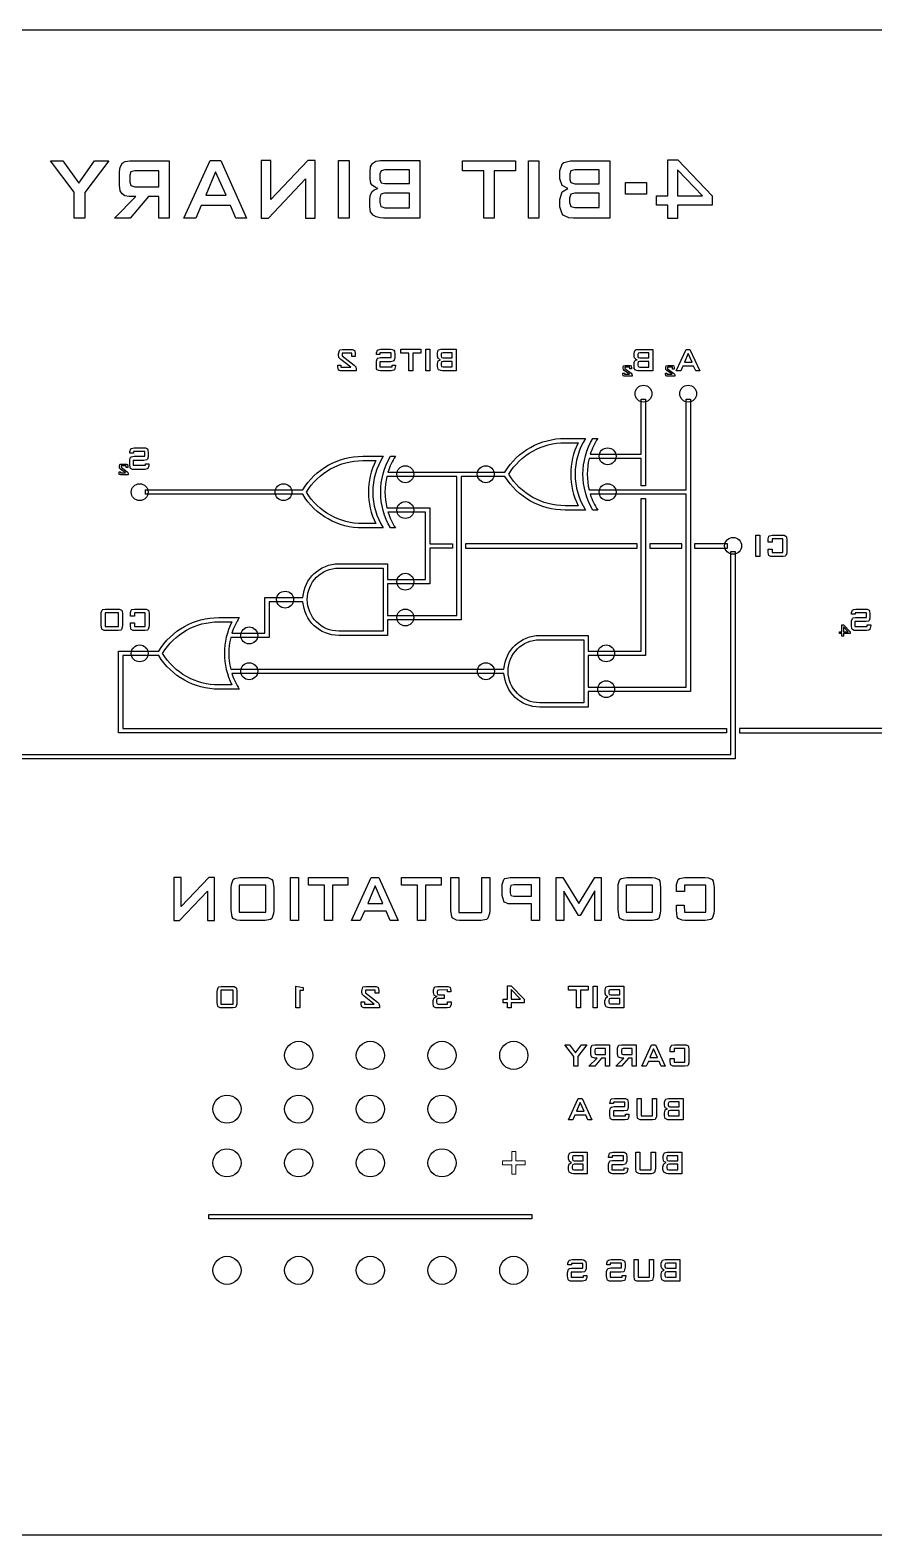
# Model space of a CAD drawing. Header units: inches. Extents: x 17631.1 to 17696.1, y 16284.5 to 16310.9.
# Drawn here: x 17642.73 to 17648.62, y 16285.27 to 16295.77 of the extents above; entities that cross this region are included whole.
import ezdxf

# ---------------------------------------------------------------- set-up
doc = ezdxf.new("R2010")
doc.units = ezdxf.units.IN
doc.header["$MEASUREMENT"] = 0

msp = doc.modelspace()

# ---------------------------------------------------------------- linework, layer by layer
at = {"color": 2, "linetype": 'ByBlock'}
msp.add_line((17643.537, 16292.558), (17643.537, 16292.528), dxfattribs=at)
at = {"color": 1}
msp.add_lwpolyline([(17654.609, 16295.767), (17631.109, 16295.767), (17631.109, 16285.267), (17654.609, 16285.267)], close=True, dxfattribs=at)
at = {"color": 2, "linetype": 'ByBlock', "flags": 128}
for points in [[(17643.042, 16294.636), (17642.877, 16294.855), (17642.963, 16294.855), (17643.074, 16294.7), (17643.184, 16294.855), (17643.283, 16294.855), (17643.116, 16294.634), (17643.116, 16294.455), (17643.042, 16294.455)], [(17643.357, 16294.777), (17643.361, 16294.811), (17643.375, 16294.837), (17643.375, 16294.839), (17643.397, 16294.851), (17643.43, 16294.855), (17643.703, 16294.855), (17643.703, 16294.455), (17643.631, 16294.455), (17643.631, 16294.606), (17643.56, 16294.606), (17643.432, 16294.455), (17643.323, 16294.455), (17643.472, 16294.606), (17643.425, 16294.606), (17643.395, 16294.61), (17643.375, 16294.624), (17643.361, 16294.646), (17643.357, 16294.684)], [(17643.99, 16294.857), (17644.063, 16294.857), (17644.243, 16294.455), (17644.169, 16294.455), (17644.131, 16294.543), (17643.928, 16294.543), (17643.89, 16294.455), (17643.807, 16294.455)], [(17644.346, 16294.455), (17644.396, 16294.455), (17644.655, 16294.728), (17644.655, 16294.455), (17644.722, 16294.455), (17644.722, 16294.857), (17644.671, 16294.857), (17644.412, 16294.586), (17644.412, 16294.857), (17644.346, 16294.857)], [(17644.884, 16294.857), (17644.959, 16294.857), (17644.959, 16294.455), (17644.884, 16294.455)], [(17645.103, 16294.586), (17645.105, 16294.61), (17645.118, 16294.638), (17645.134, 16294.652), (17645.16, 16294.662), (17645.142, 16294.668), (17645.12, 16294.684), (17645.111, 16294.696), (17645.105, 16294.73), (17645.105, 16294.779), (17645.109, 16294.813), (17645.122, 16294.837), (17645.124, 16294.839), (17645.146, 16294.853), (17645.178, 16294.857), (17645.451, 16294.857), (17645.451, 16294.455), (17645.198, 16294.455), (17645.176, 16294.457), (17645.148, 16294.463), (17645.126, 16294.475), (17645.109, 16294.499), (17645.103, 16294.533)], [(17643.43, 16294.754), (17643.43, 16294.706), (17643.436, 16294.682), (17643.464, 16294.674), (17643.631, 16294.674), (17643.631, 16294.785), (17643.464, 16294.785), (17643.436, 16294.779)], [(17643.96, 16294.616), (17644.101, 16294.616), (17644.028, 16294.779)], [(17645.174, 16294.763), (17645.174, 16294.724), (17645.182, 16294.702), (17645.208, 16294.696), (17645.379, 16294.696), (17645.379, 16294.791), (17645.208, 16294.791), (17645.182, 16294.785)], [(17645.172, 16294.594), (17645.172, 16294.563), (17645.18, 16294.535), (17645.182, 16294.535), (17645.208, 16294.527), (17645.379, 16294.527), (17645.379, 16294.63), (17645.206, 16294.63), (17645.18, 16294.622)], [(17644.885, 16293.509), (17644.886, 16293.515), (17644.891, 16293.532), (17644.895, 16293.536), (17644.913, 16293.538), (17644.983, 16293.538), (17644.997, 16293.532), (17644.999, 16293.53), (17645.002, 16293.509), (17645.002, 16293.49), (17644.978, 16293.49), (17644.978, 16293.513), (17644.91, 16293.513), (17644.91, 16293.493), (17644.993, 16293.429), (17645.005, 16293.418), (17645.008, 16293.402), (17645.008, 16293.389), (17644.899, 16293.389), (17644.885, 16293.395), (17644.884, 16293.397), (17644.88, 16293.418), (17644.88, 16293.43), (17644.902, 16293.43), (17644.902, 16293.415), (17644.971, 16293.415), (17644.901, 16293.469), (17644.888, 16293.483), (17644.885, 16293.5)], [(17645.15, 16293.507), (17645.15, 16293.515), (17645.156, 16293.533), (17645.161, 16293.536), (17645.18, 16293.54), (17645.247, 16293.54), (17645.258, 16293.539), (17645.271, 16293.533), (17645.275, 16293.527), (17645.278, 16293.504), (17645.278, 16293.488), (17645.277, 16293.477), (17645.271, 16293.46), (17645.266, 16293.456), (17645.247, 16293.453), (17645.173, 16293.453), (17645.173, 16293.418), (17645.258, 16293.418), (17645.258, 16293.43), (17645.282, 16293.429), (17645.282, 16293.425), (17645.281, 16293.414), (17645.276, 16293.397), (17645.271, 16293.393), (17645.252, 16293.39), (17645.178, 16293.39), (17645.167, 16293.391), (17645.154, 16293.397), (17645.151, 16293.403), (17645.149, 16293.425), (17645.149, 16293.456), (17645.154, 16293.474), (17645.16, 16293.478), (17645.178, 16293.482), (17645.253, 16293.482), (17645.253, 16293.514), (17645.174, 16293.514), (17645.174, 16293.504), (17645.15, 16293.504)], [(17648.38, 16291.557), (17648.38, 16291.569), (17648.395, 16291.569), (17648.395, 16291.616), (17648.408, 16291.616), (17648.453, 16291.569), (17648.453, 16291.557), (17648.407, 16291.557), (17648.407, 16291.539), (17648.395, 16291.539), (17648.395, 16291.557)], [(17648.407, 16291.569), (17648.44, 16291.569), (17648.407, 16291.603)], [(17643.737, 16289.554), (17643.775, 16289.554), (17643.97, 16289.758), (17643.97, 16289.554), (17644.019, 16289.554), (17644.019, 16289.855), (17643.981, 16289.855), (17643.788, 16289.652), (17643.788, 16289.855), (17643.737, 16289.855)], [(17644.137, 16289.783), (17644.138, 16289.805), (17644.149, 16289.84), (17644.16, 16289.848), (17644.196, 16289.855), (17644.373, 16289.855), (17644.393, 16289.853), (17644.42, 16289.84), (17644.427, 16289.828), (17644.433, 16289.783), (17644.433, 16289.625), (17644.432, 16289.604), (17644.42, 16289.569), (17644.41, 16289.561), (17644.373, 16289.554), (17644.196, 16289.554), (17644.176, 16289.556), (17644.149, 16289.569), (17644.143, 16289.58), (17644.137, 16289.625)], [(17644.55, 16289.855), (17644.606, 16289.855), (17644.606, 16289.554), (17644.55, 16289.554)], [(17644.675, 16289.801), (17644.675, 16289.855), (17644.951, 16289.855), (17644.951, 16289.801), (17644.842, 16289.801), (17644.842, 16289.554), (17644.786, 16289.554), (17644.786, 16289.801)], [(17645.112, 16289.855), (17645.166, 16289.855), (17645.302, 16289.554), (17645.246, 16289.554), (17645.218, 16289.62), (17645.066, 16289.62), (17645.037, 16289.554), (17644.975, 16289.554)], [(17645.324, 16289.801), (17645.324, 16289.855), (17645.6, 16289.855), (17645.6, 16289.801), (17645.491, 16289.801), (17645.491, 16289.554), (17645.435, 16289.554), (17645.435, 16289.801)], [(17645.725, 16289.855), (17645.725, 16289.61), (17645.884, 16289.61), (17645.884, 16289.855), (17645.94, 16289.855), (17645.94, 16289.624), (17645.938, 16289.603), (17645.927, 16289.57), (17645.917, 16289.561), (17645.881, 16289.554), (17645.729, 16289.554), (17645.708, 16289.556), (17645.682, 16289.57), (17645.676, 16289.579), (17645.669, 16289.624), (17645.669, 16289.855)], [(17646.404, 16289.855), (17646.449, 16289.855), (17646.56, 16289.673), (17646.673, 16289.855), (17646.718, 16289.855), (17646.718, 16289.555), (17646.673, 16289.555), (17646.672, 16289.76), (17646.57, 16289.59), (17646.558, 16289.59), (17646.457, 16289.758), (17646.456, 16289.555), (17646.404, 16289.555)], [(17646.835, 16289.784), (17646.836, 16289.805), (17646.847, 16289.84), (17646.857, 16289.848), (17646.895, 16289.855), (17647.072, 16289.855), (17647.091, 16289.852), (17647.118, 16289.84), (17647.125, 16289.829), (17647.131, 16289.784), (17647.131, 16289.625), (17647.129, 16289.604), (17647.118, 16289.569), (17647.108, 16289.561), (17647.072, 16289.555), (17646.895, 16289.555), (17646.874, 16289.556), (17646.847, 16289.569), (17646.842, 16289.58), (17646.835, 16289.625)], [(17647.298, 16289.611), (17647.448, 16289.611), (17647.448, 16289.801), (17647.298, 16289.801), (17647.298, 16289.756), (17647.242, 16289.756), (17647.242, 16289.805), (17647.253, 16289.84), (17647.264, 16289.848), (17647.3, 16289.855), (17647.443, 16289.855), (17647.465, 16289.852), (17647.491, 16289.84), (17647.497, 16289.829), (17647.504, 16289.784), (17647.504, 16289.625), (17647.502, 16289.604), (17647.491, 16289.569), (17647.481, 16289.561), (17647.443, 16289.555), (17647.3, 16289.555), (17647.281, 16289.556), (17647.253, 16289.569), (17647.247, 16289.58), (17647.242, 16289.625), (17647.242, 16289.66), (17647.296, 16289.662)], [(17644.377, 16289.801), (17644.192, 16289.801), (17644.192, 16289.611), (17644.377, 16289.611)], [(17645.089, 16289.673), (17645.194, 16289.673), (17645.14, 16289.796)], [(17646.082, 16289.779), (17646.082, 16289.747), (17646.086, 16289.729), (17646.107, 16289.723), (17646.232, 16289.723), (17646.232, 16289.803), (17646.107, 16289.803), (17646.086, 16289.798)], [(17647.075, 16289.801), (17646.891, 16289.801), (17646.891, 16289.611), (17647.075, 16289.611)], [(17644.039, 16289.059), (17644.04, 16289.07), (17644.045, 16289.087), (17644.049, 16289.091), (17644.067, 16289.094), (17644.156, 16289.094), (17644.169, 16289.087), (17644.173, 16289.082), (17644.175, 16289.059), (17644.175, 16288.98), (17644.175, 16288.97), (17644.169, 16288.952), (17644.166, 16288.948), (17644.148, 16288.945), (17644.059, 16288.945), (17644.045, 16288.952), (17644.042, 16288.957), (17644.039, 16288.98)], [(17644.588, 16289.096), (17644.639, 16289.086), (17644.639, 16289.066), (17644.614, 16289.066), (17644.614, 16288.945), (17644.588, 16288.945)], [(17645.048, 16289.065), (17645.049, 16289.071), (17645.054, 16289.088), (17645.058, 16289.092), (17645.076, 16289.094), (17645.145, 16289.094), (17645.159, 16289.088), (17645.161, 16289.086), (17645.165, 16289.065), (17645.165, 16289.046), (17645.141, 16289.046), (17645.141, 16289.069), (17645.073, 16289.069), (17645.073, 16289.05), (17645.156, 16288.985), (17645.167, 16288.974), (17645.171, 16288.958), (17645.171, 16288.945), (17645.062, 16288.945), (17645.048, 16288.951), (17645.046, 16288.953), (17645.043, 16288.974), (17645.043, 16288.986), (17645.065, 16288.986), (17645.065, 16288.971), (17645.134, 16288.971), (17645.064, 16289.025), (17645.051, 16289.039), (17645.048, 16289.056)], [(17645.554, 16289.088), (17645.558, 16289.092), (17645.575, 16289.094), (17645.648, 16289.094), (17645.662, 16289.088), (17645.664, 16289.086), (17645.668, 16289.065), (17645.668, 16289.056), (17645.645, 16289.056), (17645.644, 16289.07), (17645.585, 16289.069), (17645.576, 16289.066), (17645.574, 16289.056), (17645.574, 16289.048), (17645.576, 16289.037), (17645.585, 16289.035), (17645.621, 16289.035), (17645.621, 16289.01), (17645.581, 16289.01), (17645.571, 16289.007), (17645.569, 16288.996), (17645.569, 16288.985), (17645.571, 16288.974), (17645.581, 16288.971), (17645.646, 16288.971), (17645.646, 16288.986), (17645.67, 16288.986), (17645.67, 16288.969), (17645.664, 16288.951), (17645.661, 16288.948), (17645.642, 16288.945), (17645.564, 16288.945), (17645.55, 16288.952), (17645.547, 16288.955), (17645.544, 16288.977), (17645.544, 16288.996), (17645.551, 16289.014), (17645.554, 16289.017), (17645.572, 16289.023), (17645.568, 16289.024), (17645.553, 16289.032), (17645.548, 16289.051), (17645.548, 16289.071)], [(17646.034, 16288.98), (17646.034, 16289.005), (17646.063, 16289.005), (17646.063, 16289.098), (17646.09, 16289.098), (17646.18, 16289.005), (17646.18, 16288.98), (17646.089, 16288.98), (17646.089, 16288.945), (17646.063, 16288.945), (17646.063, 16288.98)], [(17646.089, 16289.005), (17646.154, 16289.005), (17646.089, 16289.072)], [(17646.488, 16289.068), (17646.488, 16289.095), (17646.627, 16289.095), (17646.627, 16289.068), (17646.572, 16289.068), (17646.572, 16288.945), (17646.544, 16288.945), (17646.544, 16289.068)], [(17646.662, 16289.095), (17646.69, 16289.095), (17646.69, 16288.945), (17646.662, 16288.945)], [(17646.749, 16289.013), (17646.749, 16289.014), (17646.764, 16289.022), (17646.749, 16289.03), (17646.744, 16289.048), (17646.744, 16289.07), (17646.75, 16289.088), (17646.754, 16289.091), (17646.771, 16289.095), (17646.874, 16289.095), (17646.874, 16288.945), (17646.778, 16288.945), (17646.766, 16288.946), (17646.752, 16288.952), (17646.749, 16288.955), (17646.743, 16288.975), (17646.743, 16288.994)], [(17646.77, 16289.06), (17646.77, 16289.046), (17646.772, 16289.037), (17646.783, 16289.035), (17646.846, 16289.035), (17646.846, 16289.071), (17646.783, 16289.071), (17646.772, 16289.068)], [(17644.15, 16289.069), (17644.065, 16289.069), (17644.065, 16288.971), (17644.15, 16288.971)], [(17646.77, 16288.997), (17646.77, 16288.985), (17646.772, 16288.975), (17646.783, 16288.972), (17646.846, 16288.972), (17646.846, 16289.01), (17646.783, 16289.01), (17646.772, 16289.007)], [(17646.527, 16288.605), (17646.464, 16288.687), (17646.497, 16288.687), (17646.538, 16288.63), (17646.579, 16288.687), (17646.617, 16288.687), (17646.554, 16288.605), (17646.554, 16288.538), (17646.527, 16288.538)], [(17646.644, 16288.659), (17646.645, 16288.663), (17646.651, 16288.681), (17646.654, 16288.684), (17646.672, 16288.687), (17646.775, 16288.687), (17646.775, 16288.538), (17646.747, 16288.538), (17646.747, 16288.594), (17646.72, 16288.594), (17646.672, 16288.538), (17646.632, 16288.538), (17646.688, 16288.594), (17646.672, 16288.594), (17646.666, 16288.595), (17646.651, 16288.601), (17646.649, 16288.603), (17646.644, 16288.623)], [(17646.672, 16288.65), (17646.672, 16288.632), (17646.674, 16288.622), (17646.684, 16288.62), (17646.747, 16288.62), (17646.747, 16288.661), (17646.684, 16288.661), (17646.674, 16288.659)], [(17646.858, 16288.65), (17646.858, 16288.632), (17646.86, 16288.622), (17646.871, 16288.62), (17646.933, 16288.62), (17646.933, 16288.661), (17646.871, 16288.661), (17646.86, 16288.659)], [(17647.068, 16288.687), (17647.095, 16288.687), (17647.163, 16288.538), (17647.135, 16288.538), (17647.122, 16288.57), (17647.046, 16288.57), (17647.031, 16288.538), (17647, 16288.538)], [(17647.057, 16288.597), (17647.109, 16288.597), (17647.082, 16288.659)], [(17647.226, 16288.565), (17647.301, 16288.565), (17647.301, 16288.661), (17647.226, 16288.661), (17647.226, 16288.638), (17647.198, 16288.638), (17647.198, 16288.652), (17647.198, 16288.663), (17647.204, 16288.68), (17647.209, 16288.684), (17647.228, 16288.687), (17647.309, 16288.687), (17647.323, 16288.68), (17647.326, 16288.675), (17647.329, 16288.652), (17647.329, 16288.573), (17647.329, 16288.562), (17647.323, 16288.545), (17647.318, 16288.541), (17647.299, 16288.538), (17647.218, 16288.538), (17647.204, 16288.545), (17647.201, 16288.55), (17647.198, 16288.573), (17647.198, 16288.59), (17647.226, 16288.591)], [(17646.557, 16288.313), (17646.584, 16288.313), (17646.652, 16288.162), (17646.624, 16288.162), (17646.61, 16288.195), (17646.534, 16288.195), (17646.52, 16288.162), (17646.488, 16288.162)], [(17646.546, 16288.223), (17646.599, 16288.223), (17646.571, 16288.284)], [(17646.778, 16288.28), (17646.779, 16288.287), (17646.785, 16288.305), (17646.79, 16288.309), (17646.809, 16288.313), (17646.876, 16288.313), (17646.887, 16288.312), (17646.9, 16288.305), (17646.904, 16288.3), (17646.906, 16288.277), (17646.906, 16288.26), (17646.905, 16288.25), (17646.9, 16288.233), (17646.895, 16288.228), (17646.876, 16288.225), (17646.802, 16288.225), (17646.802, 16288.19), (17646.887, 16288.19), (17646.887, 16288.203), (17646.911, 16288.202), (17646.911, 16288.198), (17646.91, 16288.187), (17646.905, 16288.17), (17646.9, 16288.166), (17646.881, 16288.162), (17646.807, 16288.162), (17646.796, 16288.163), (17646.783, 16288.17), (17646.78, 16288.175), (17646.777, 16288.198), (17646.777, 16288.229), (17646.783, 16288.247), (17646.789, 16288.251), (17646.807, 16288.255), (17646.882, 16288.255), (17646.882, 16288.287), (17646.803, 16288.287), (17646.803, 16288.276), (17646.778, 16288.276)], [(17646.997, 16288.313), (17646.997, 16288.19), (17647.076, 16288.19), (17647.076, 16288.313), (17647.104, 16288.313), (17647.104, 16288.198), (17647.103, 16288.187), (17647.097, 16288.17), (17647.093, 16288.166), (17647.074, 16288.162), (17646.999, 16288.162), (17646.988, 16288.163), (17646.975, 16288.17), (17646.971, 16288.175), (17646.969, 16288.198), (17646.969, 16288.313)], [(17647.164, 16288.232), (17647.179, 16288.24), (17647.164, 16288.248), (17647.159, 16288.265), (17647.159, 16288.287), (17647.165, 16288.305), (17647.168, 16288.308), (17647.186, 16288.313), (17647.289, 16288.313), (17647.289, 16288.162), (17647.193, 16288.162), (17647.181, 16288.163), (17647.167, 16288.17), (17647.163, 16288.173), (17647.158, 16288.192), (17647.158, 16288.211), (17647.163, 16288.231)], [(17647.185, 16288.277), (17647.185, 16288.263), (17647.188, 16288.255), (17647.197, 16288.253), (17647.261, 16288.253), (17647.261, 16288.288), (17647.197, 16288.288), (17647.188, 16288.286)], [(17647.184, 16288.214), (17647.184, 16288.203), (17647.187, 16288.192), (17647.197, 16288.19), (17647.261, 16288.19), (17647.261, 16288.228), (17647.197, 16288.228), (17647.187, 16288.225)], [(17646.488, 16287.836), (17646.494, 16287.856), (17646.495, 16287.857), (17646.51, 16287.865), (17646.495, 16287.873), (17646.489, 16287.89), (17646.489, 16287.912), (17646.496, 16287.93), (17646.5, 16287.933), (17646.517, 16287.938), (17646.619, 16287.938), (17646.619, 16287.787), (17646.524, 16287.787), (17646.512, 16287.788), (17646.498, 16287.795), (17646.494, 16287.798), (17646.488, 16287.817)], [(17646.769, 16287.905), (17646.77, 16287.913), (17646.776, 16287.93), (17646.78, 16287.934), (17646.799, 16287.938), (17646.867, 16287.938), (17646.877, 16287.937), (17646.89, 16287.93), (17646.893, 16287.925), (17646.897, 16287.902), (17646.897, 16287.885), (17646.896, 16287.875), (17646.89, 16287.858), (17646.886, 16287.853), (17646.867, 16287.85), (17646.792, 16287.85), (17646.792, 16287.815), (17646.877, 16287.815), (17646.877, 16287.828), (17646.902, 16287.827), (17646.902, 16287.823), (17646.901, 16287.812), (17646.895, 16287.795), (17646.89, 16287.791), (17646.872, 16287.787), (17646.797, 16287.787), (17646.787, 16287.788), (17646.774, 16287.795), (17646.771, 16287.8), (17646.767, 16287.823), (17646.767, 16287.844), (17646.768, 16287.854), (17646.774, 16287.872), (17646.779, 16287.876), (17646.797, 16287.88), (17646.872, 16287.88), (17646.872, 16287.912), (17646.793, 16287.912), (17646.793, 16287.901), (17646.769, 16287.901)], [(17646.987, 16287.938), (17646.987, 16287.815), (17647.066, 16287.815), (17647.066, 16287.938), (17647.095, 16287.938), (17647.095, 16287.823), (17647.094, 16287.812), (17647.088, 16287.795), (17647.083, 16287.791), (17647.065, 16287.787), (17646.989, 16287.787), (17646.979, 16287.788), (17646.966, 16287.795), (17646.962, 16287.8), (17646.959, 16287.823), (17646.959, 16287.938)], [(17647.155, 16287.857), (17647.17, 16287.865), (17647.155, 16287.873), (17647.149, 16287.89), (17647.149, 16287.912), (17647.156, 16287.93), (17647.159, 16287.933), (17647.177, 16287.938), (17647.279, 16287.938), (17647.279, 16287.787), (17647.184, 16287.787), (17647.172, 16287.788), (17647.158, 16287.795), (17647.154, 16287.798), (17647.148, 16287.817), (17647.148, 16287.836), (17647.154, 16287.856)], [(17646.515, 16287.839), (17646.515, 16287.828), (17646.518, 16287.817), (17646.528, 16287.815), (17646.592, 16287.815), (17646.592, 16287.853), (17646.528, 16287.853), (17646.518, 16287.85)], [(17646.516, 16287.902), (17646.516, 16287.888), (17646.519, 16287.88), (17646.528, 16287.878), (17646.592, 16287.878), (17646.592, 16287.913), (17646.528, 16287.913), (17646.519, 16287.911)], [(17647.175, 16287.839), (17647.175, 16287.828), (17647.177, 16287.817), (17647.188, 16287.815), (17647.252, 16287.815), (17647.252, 16287.853), (17647.188, 16287.853), (17647.177, 16287.85)], [(17647.176, 16287.902), (17647.176, 16287.888), (17647.178, 16287.88), (17647.188, 16287.878), (17647.252, 16287.878), (17647.252, 16287.913), (17647.188, 16287.913), (17647.178, 16287.911)], [(17646.756, 16287.155), (17646.757, 16287.162), (17646.762, 16287.18), (17646.767, 16287.184), (17646.786, 16287.188), (17646.854, 16287.188), (17646.864, 16287.187), (17646.877, 16287.18), (17646.881, 16287.175), (17646.884, 16287.152), (17646.884, 16287.135), (17646.883, 16287.125), (17646.877, 16287.108), (17646.872, 16287.103), (17646.854, 16287.1), (17646.779, 16287.1), (17646.779, 16287.065), (17646.864, 16287.065), (17646.864, 16287.078), (17646.888, 16287.077), (17646.888, 16287.073), (17646.887, 16287.062), (17646.882, 16287.045), (17646.877, 16287.041), (17646.858, 16287.037), (17646.784, 16287.037), (17646.774, 16287.038), (17646.76, 16287.045), (17646.758, 16287.05), (17646.755, 16287.073), (17646.755, 16287.104), (17646.76, 16287.122), (17646.766, 16287.126), (17646.784, 16287.13), (17646.859, 16287.13), (17646.859, 16287.162), (17646.78, 16287.162), (17646.78, 16287.151), (17646.756, 16287.151)], [(17646.974, 16287.188), (17646.974, 16287.065), (17647.053, 16287.065), (17647.053, 16287.188), (17647.081, 16287.188), (17647.081, 16287.073), (17647.08, 16287.062), (17647.075, 16287.045), (17647.07, 16287.041), (17647.051, 16287.037), (17646.976, 16287.037), (17646.966, 16287.038), (17646.952, 16287.045), (17646.949, 16287.05), (17646.946, 16287.073), (17646.946, 16287.188)], [(17647.142, 16287.107), (17647.157, 16287.115), (17647.142, 16287.123), (17647.136, 16287.14), (17647.136, 16287.162), (17647.143, 16287.18), (17647.145, 16287.183), (17647.163, 16287.188), (17647.266, 16287.188), (17647.266, 16287.037), (17647.171, 16287.037), (17647.159, 16287.038), (17647.144, 16287.045), (17647.141, 16287.048), (17647.135, 16287.067), (17647.135, 16287.086), (17647.141, 16287.106)], [(17647.161, 16287.089), (17647.161, 16287.078), (17647.164, 16287.067), (17647.175, 16287.065), (17647.239, 16287.065), (17647.239, 16287.103), (17647.175, 16287.103), (17647.164, 16287.1)], [(17647.162, 16287.152), (17647.162, 16287.138), (17647.165, 16287.13), (17647.175, 16287.128), (17647.239, 16287.128), (17647.239, 16287.163), (17647.175, 16287.163), (17647.165, 16287.161)]]:
    msp.add_lwpolyline(points, close=True, dxfattribs=at)
at = {"color": 2, "flags": 128}
for points in [[(17645.749, 16294.785), (17645.749, 16294.855), (17646.12, 16294.855), (17646.12, 16294.785), (17645.971, 16294.785), (17645.971, 16294.455), (17645.898, 16294.455), (17645.898, 16294.785)], [(17646.211, 16294.855), (17646.283, 16294.855), (17646.283, 16294.455), (17646.211, 16294.455)], [(17646.429, 16294.586), (17646.444, 16294.639), (17646.485, 16294.662), (17646.444, 16294.683), (17646.429, 16294.729), (17646.429, 16294.788), (17646.447, 16294.837), (17646.456, 16294.843), (17646.502, 16294.855), (17646.777, 16294.855), (17646.777, 16294.455), (17646.523, 16294.455), (17646.491, 16294.458), (17646.453, 16294.475), (17646.444, 16294.484), (17646.429, 16294.534)], [(17647.103, 16294.545), (17647.103, 16294.61), (17647.182, 16294.61), (17647.182, 16294.861), (17647.252, 16294.861), (17647.491, 16294.61), (17647.491, 16294.545), (17647.249, 16294.545), (17647.249, 16294.452), (17647.182, 16294.452), (17647.182, 16294.545)], [(17646.499, 16294.762), (17646.499, 16294.724), (17646.505, 16294.703), (17646.534, 16294.694), (17646.704, 16294.694), (17646.704, 16294.791), (17646.534, 16294.791), (17646.505, 16294.785)], [(17647.249, 16294.61), (17647.424, 16294.61), (17647.249, 16294.791)], [(17646.887, 16294.703), (17647.033, 16294.703), (17647.033, 16294.621), (17646.887, 16294.621)], [(17646.496, 16294.595), (17646.496, 16294.563), (17646.505, 16294.537), (17646.534, 16294.528), (17646.704, 16294.528), (17646.704, 16294.63), (17646.534, 16294.63), (17646.505, 16294.621)], [(17643.43, 16292.819), (17643.43, 16292.827), (17643.437, 16292.845), (17643.442, 16292.848), (17643.46, 16292.852), (17643.528, 16292.852), (17643.538, 16292.851), (17643.552, 16292.844), (17643.555, 16292.839), (17643.558, 16292.816), (17643.558, 16292.8), (17643.557, 16292.789), (17643.552, 16292.772), (17643.547, 16292.768), (17643.528, 16292.764), (17643.453, 16292.764), (17643.453, 16292.73), (17643.538, 16292.73), (17643.538, 16292.741), (17643.563, 16292.741), (17643.563, 16292.737), (17643.562, 16292.726), (17643.556, 16292.709), (17643.551, 16292.705), (17643.533, 16292.702), (17643.459, 16292.702), (17643.448, 16292.702), (17643.435, 16292.709), (17643.432, 16292.715), (17643.429, 16292.737), (17643.429, 16292.758), (17643.429, 16292.769), (17643.435, 16292.786), (17643.44, 16292.79), (17643.459, 16292.793), (17643.533, 16292.793), (17643.533, 16292.826), (17643.455, 16292.826), (17643.455, 16292.815), (17643.43, 16292.816)], [(17648.464, 16291.694), (17648.464, 16291.702), (17648.471, 16291.72), (17648.476, 16291.724), (17648.494, 16291.727), (17648.562, 16291.727), (17648.572, 16291.726), (17648.586, 16291.72), (17648.589, 16291.714), (17648.592, 16291.692), (17648.592, 16291.675), (17648.591, 16291.664), (17648.586, 16291.647), (17648.581, 16291.643), (17648.562, 16291.64), (17648.487, 16291.64), (17648.487, 16291.605), (17648.572, 16291.605), (17648.572, 16291.617), (17648.597, 16291.617), (17648.597, 16291.613), (17648.596, 16291.602), (17648.59, 16291.585), (17648.585, 16291.58), (17648.567, 16291.577), (17648.492, 16291.577), (17648.482, 16291.578), (17648.469, 16291.585), (17648.466, 16291.59), (17648.462, 16291.613), (17648.462, 16291.633), (17648.463, 16291.644), (17648.469, 16291.661), (17648.474, 16291.665), (17648.492, 16291.669), (17648.567, 16291.669), (17648.567, 16291.701), (17648.489, 16291.701), (17648.489, 16291.691), (17648.464, 16291.691)], [(17646.485, 16287.154), (17646.485, 16287.163), (17646.491, 16287.18), (17646.496, 16287.184), (17646.514, 16287.188), (17646.583, 16287.188), (17646.593, 16287.187), (17646.606, 16287.18), (17646.609, 16287.174), (17646.612, 16287.152), (17646.612, 16287.135), (17646.612, 16287.124), (17646.606, 16287.107), (17646.601, 16287.103), (17646.583, 16287.1), (17646.508, 16287.1), (17646.508, 16287.066), (17646.593, 16287.066), (17646.593, 16287.077), (17646.617, 16287.077), (17646.617, 16287.073), (17646.617, 16287.062), (17646.611, 16287.045), (17646.606, 16287.041), (17646.587, 16287.037), (17646.513, 16287.037), (17646.503, 16287.038), (17646.489, 16287.045), (17646.486, 16287.05), (17646.483, 16287.073), (17646.483, 16287.093), (17646.484, 16287.104), (17646.489, 16287.121), (17646.495, 16287.126), (17646.513, 16287.129), (17646.588, 16287.129), (17646.588, 16287.161), (17646.509, 16287.161), (17646.509, 16287.151), (17646.485, 16287.151)]]:
    msp.add_lwpolyline(points, close=True, dxfattribs=at)
at = {"color": 2, "linetype": 'ByBlock'}
for points in [[(17645.32, 16293.513), (17645.32, 16293.54), (17645.458, 16293.54), (17645.458, 16293.513), (17645.403, 16293.513), (17645.403, 16293.39), (17645.375, 16293.39), (17645.375, 16293.513)], [(17645.521, 16293.39), (17645.493, 16293.39), (17645.493, 16293.54), (17645.521, 16293.54)], [(17645.61, 16293.39), (17645.598, 16293.391), (17645.583, 16293.397), (17645.58, 16293.4), (17645.575, 16293.419), (17645.575, 16293.438), (17645.58, 16293.458), (17645.581, 16293.459), (17645.596, 16293.467), (17645.581, 16293.475), (17645.576, 16293.492), (17645.576, 16293.514), (17645.581, 16293.533), (17645.585, 16293.536), (17645.602, 16293.54), (17645.706, 16293.54), (17645.706, 16293.39)], [(17645.604, 16293.482), (17645.614, 16293.48), (17645.678, 16293.48), (17645.678, 16293.515), (17645.614, 16293.515), (17645.604, 16293.513), (17645.601, 16293.505), (17645.601, 16293.491)], [(17646.955, 16293.397), (17646.955, 16293.397), (17646.948, 16293.406), (17646.946, 16293.419), (17646.946, 16293.438), (17646.947, 16293.447), (17646.952, 16293.458), (17646.957, 16293.463), (17646.968, 16293.467), (17646.961, 16293.469), (17646.953, 16293.475), (17646.95, 16293.479), (17646.947, 16293.492), (17646.947, 16293.511), (17646.949, 16293.523), (17646.953, 16293.533), (17646.954, 16293.533), (17646.962, 16293.538), (17646.974, 16293.539), (17647.077, 16293.539), (17647.077, 16293.389), (17646.981, 16293.389), (17646.973, 16293.39), (17646.963, 16293.392)], [(17647.049, 16293.479), (17647.049, 16293.515), (17646.986, 16293.515), (17646.976, 16293.513), (17646.973, 16293.504), (17646.973, 16293.49), (17646.976, 16293.482), (17646.986, 16293.479)], [(17647.377, 16293.389), (17647.362, 16293.422), (17647.286, 16293.422), (17647.272, 16293.389), (17647.241, 16293.389), (17647.309, 16293.539), (17647.336, 16293.539), (17647.404, 16293.389)], [(17647.298, 16293.449), (17647.351, 16293.449), (17647.324, 16293.51)], [(17645.601, 16293.441), (17645.601, 16293.43), (17645.604, 16293.42), (17645.614, 16293.417), (17645.678, 16293.417), (17645.678, 16293.455), (17645.614, 16293.455), (17645.604, 16293.452)], [(17647.049, 16293.455), (17646.985, 16293.455), (17646.975, 16293.452), (17646.972, 16293.441), (17646.972, 16293.43), (17646.975, 16293.419), (17646.975, 16293.419), (17646.986, 16293.416), (17647.049, 16293.416)], [(17647.823, 16292.093), (17647.796, 16292.093), (17647.796, 16292.243), (17647.823, 16292.243)], [(17647.909, 16292.216), (17647.909, 16292.193), (17647.881, 16292.193), (17647.881, 16292.207), (17647.882, 16292.218), (17647.887, 16292.235), (17647.892, 16292.239), (17647.911, 16292.243), (17647.983, 16292.243), (17647.993, 16292.242), (17648.006, 16292.235), (17648.009, 16292.23), (17648.012, 16292.207), (17648.012, 16292.128), (17648.012, 16292.117), (17648.006, 16292.1), (17648.001, 16292.096), (17647.983, 16292.093), (17647.911, 16292.093), (17647.901, 16292.093), (17647.887, 16292.1), (17647.884, 16292.105), (17647.881, 16292.128), (17647.881, 16292.146), (17647.909, 16292.146), (17647.909, 16292.121), (17647.984, 16292.121), (17647.984, 16292.216)], [(17647.057, 16292.183), (17647.057, 16292.153), (17647.279, 16292.153), (17647.279, 16292.183)], [(17647.369, 16292.183), (17647.369, 16292.153), (17647.598, 16292.153), (17647.598, 16292.183)], [(17653.145, 16290.893), (17648.934, 16290.893), (17647.682, 16290.893), (17647.682, 16290.863), (17648.934, 16290.863), (17653.175, 16290.863), (17653.175, 16292.129), (17653.145, 16292.129)], [(17643.236, 16291.584), (17643.233, 16291.59), (17643.23, 16291.612), (17643.23, 16291.691), (17643.23, 16291.702), (17643.236, 16291.719), (17643.241, 16291.723), (17643.26, 16291.727), (17643.348, 16291.727), (17643.358, 16291.726), (17643.371, 16291.719), (17643.375, 16291.714), (17643.378, 16291.691), (17643.378, 16291.612), (17643.377, 16291.601), (17643.371, 16291.584), (17643.367, 16291.58), (17643.348, 16291.577), (17643.26, 16291.577), (17643.25, 16291.577)], [(17643.35, 16291.7), (17643.258, 16291.7), (17643.258, 16291.605), (17643.35, 16291.605)], [(17643.433, 16291.702), (17643.439, 16291.719), (17643.444, 16291.723), (17643.463, 16291.727), (17643.534, 16291.727), (17643.544, 16291.726), (17643.558, 16291.719), (17643.561, 16291.714), (17643.564, 16291.691), (17643.564, 16291.612), (17643.563, 16291.601), (17643.558, 16291.584), (17643.553, 16291.58), (17643.534, 16291.577), (17643.463, 16291.577), (17643.452, 16291.577), (17643.439, 16291.584), (17643.436, 16291.59), (17643.433, 16291.612), (17643.433, 16291.63), (17643.461, 16291.63), (17643.461, 16291.605), (17643.536, 16291.605), (17643.536, 16291.7), (17643.461, 16291.7), (17643.461, 16291.677), (17643.433, 16291.677), (17643.433, 16291.691)]]:
    msp.add_lwpolyline(points, close=True, dxfattribs=at)
at = {"color": 2}
for points in [[(17646.875, 16293.425), (17646.884, 16293.427), (17646.915, 16293.427), (17646.919, 16293.427), (17646.926, 16293.424), (17646.927, 16293.423), (17646.929, 16293.412), (17646.929, 16293.403), (17646.917, 16293.403), (17646.917, 16293.414), (17646.883, 16293.414), (17646.883, 16293.405), (17646.925, 16293.372), (17646.93, 16293.366), (17646.932, 16293.359), (17646.932, 16293.352), (17646.878, 16293.352), (17646.871, 16293.355), (17646.87, 16293.356), (17646.868, 16293.366), (17646.868, 16293.372), (17646.879, 16293.372), (17646.879, 16293.366), (17646.914, 16293.366), (17646.878, 16293.392), (17646.872, 16293.399), (17646.871, 16293.407), (17646.871, 16293.415), (17646.873, 16293.424)], [(17647.173, 16293.425), (17647.182, 16293.427), (17647.213, 16293.427), (17647.217, 16293.427), (17647.224, 16293.424), (17647.224, 16293.422), (17647.226, 16293.412), (17647.226, 16293.402), (17647.214, 16293.402), (17647.214, 16293.414), (17647.18, 16293.414), (17647.18, 16293.404), (17647.222, 16293.372), (17647.228, 16293.366), (17647.23, 16293.358), (17647.23, 16293.352), (17647.175, 16293.352), (17647.168, 16293.355), (17647.167, 16293.356), (17647.165, 16293.366), (17647.165, 16293.372), (17647.176, 16293.372), (17647.176, 16293.365), (17647.211, 16293.365), (17647.176, 16293.392), (17647.169, 16293.399), (17647.168, 16293.407), (17647.168, 16293.415), (17647.171, 16293.424)], [(17643.416, 16292.679), (17643.418, 16292.671), (17643.418, 16292.664), (17643.364, 16292.664), (17643.356, 16292.667), (17643.356, 16292.668), (17643.354, 16292.679), (17643.354, 16292.684), (17643.365, 16292.684), (17643.365, 16292.678), (17643.4, 16292.678), (17643.364, 16292.704), (17643.358, 16292.711), (17643.357, 16292.719), (17643.357, 16292.727), (17643.359, 16292.736), (17643.361, 16292.737), (17643.37, 16292.739), (17643.401, 16292.739), (17643.405, 16292.739), (17643.412, 16292.736), (17643.413, 16292.735), (17643.415, 16292.724), (17643.415, 16292.715), (17643.403, 16292.715), (17643.403, 16292.726), (17643.369, 16292.726), (17643.369, 16292.717), (17643.41, 16292.684)], [(17646.967, 16292.153), (17646.967, 16292.183), (17645.771, 16292.183), (17645.771, 16292.153)], [(17646.234, 16287.473), (17643.981, 16287.473), (17643.981, 16287.503), (17646.234, 16287.503)]]:
    msp.add_lwpolyline(points, close=True, dxfattribs=at)
for points in [[(17647.027, 16291.403), (17646.627, 16291.403), (17646.627, 16291.183), (17647.309, 16291.183), (17647.309, 16292.528), (17646.641, 16292.528, 0.065776), (17646.693, 16292.418), (17646.658, 16292.418, -0.271886), (17646.658, 16292.918), (17646.693, 16292.918, 0.065763), (17646.641, 16292.808), (17646.997, 16292.808), (17646.997, 16293.191), (17647.027, 16293.191), (17647.027, 16292.588), (17646.997, 16292.588), (17646.997, 16292.778), (17646.633, 16292.778, 0.120313), (17646.633, 16292.558), (17647.07, 16292.558), (17647.309, 16292.558), (17647.309, 16293.191), (17647.339, 16293.191), (17647.339, 16291.153), (17646.627, 16291.153), (17646.627, 16291.043), (17646.288, 16291.043, -0.396734), (17646.039, 16291.278), (17644.141, 16291.278, 0.065788), (17644.193, 16291.168), (17644.05, 16291.168, -0.26243), (17643.631, 16291.403), (17643.381, 16291.403), (17643.381, 16290.893), (17647.592, 16290.893), (17647.592, 16290.863), (17643.351, 16290.863), (17643.351, 16291.433), (17643.631, 16291.433, -0.262427), (17644.05, 16291.668), (17644.193, 16291.668, 0.065788), (17644.141, 16291.558), (17644.372, 16291.558), (17644.372, 16291.808), (17644.637, 16291.808, -0.396734), (17644.887, 16292.043), (17645.226, 16292.043), (17645.226, 16291.933), (17645.492, 16291.933), (17645.492, 16292.403), (17645.23, 16292.403, 0.065776), (17645.282, 16292.293), (17645.247, 16292.293, -0.271886), (17645.247, 16292.793), (17645.282, 16292.793, 0.065763), (17645.23, 16292.683), (17646.046, 16292.683, -0.262427), (17646.465, 16292.918), (17646.608, 16292.918, 0.292631), (17646.608, 16292.418), (17646.465, 16292.418, -0.262427), (17646.046, 16292.653), (17645.741, 16292.653), (17645.741, 16291.653), (17645.226, 16291.653), (17645.226, 16291.543), (17644.887, 16291.543, -0.396734), (17644.637, 16291.778), (17644.402, 16291.778), (17644.402, 16291.528), (17644.133, 16291.528, 0.120276), (17644.133, 16291.308), (17646.039, 16291.308, -0.396734), (17646.288, 16291.543), (17646.627, 16291.543), (17646.627, 16291.433), (17646.997, 16291.433), (17646.997, 16292.498), (17647.027, 16292.498), (17647.027, 16292.474), (17647.027, 16291.403)], [(17643.537, 16292.558), (17644.635, 16292.558, -0.262427), (17645.054, 16292.793), (17645.197, 16292.793, 0.292631), (17645.197, 16292.293), (17645.054, 16292.293, -0.262427), (17644.635, 16292.528), (17643.537, 16292.528)]]:
    msp.add_lwpolyline(points, format="xyb", dxfattribs=at)
for points in [[(17646.556, 16292.448), (17646.465, 16292.448, -0.262041), (17646.072, 16292.668, -0.262041), (17646.465, 16292.888), (17646.556, 16292.888, 0.235107)], [(17645.145, 16292.323), (17645.054, 16292.323, -0.262041), (17644.661, 16292.543, -0.262041), (17645.054, 16292.763), (17645.145, 16292.763, 0.235107)], [(17645.226, 16291.683), (17645.711, 16291.683), (17645.711, 16292.226), (17645.711, 16292.653), (17645.222, 16292.653, 0.120313), (17645.222, 16292.433), (17645.522, 16292.433), (17645.522, 16292.183), (17645.681, 16292.183), (17645.681, 16292.153), (17645.522, 16292.153), (17645.522, 16291.903), (17645.226, 16291.903)], [(17645.196, 16291.573), (17644.887, 16291.573, -1), (17644.887, 16292.013), (17645.196, 16292.013)], [(17644.05, 16291.638), (17644.141, 16291.638, 0.235107), (17644.141, 16291.198), (17644.05, 16291.198, -0.262041), (17643.657, 16291.418, -0.262041)], [(17646.597, 16291.513), (17646.597, 16291.073), (17646.288, 16291.073, -1), (17646.288, 16291.513)]]:
    msp.add_lwpolyline(points, format="xyb", close=True, dxfattribs=at)
msp.add_lwpolyline([(17637.881, 16290.713), (17643.243, 16290.713), (17647.622, 16290.713), (17647.622, 16292.129), (17647.652, 16292.129), (17647.652, 16290.683), (17643.243, 16290.683), (17637.851, 16290.683), (17637.851, 16291.433), (17638.131, 16291.433)], dxfattribs=at)
at = {"color": 2, "linetype": 'ByBlock', "flags": 128}
for points in [[(17646.027, 16289.805), (17646.039, 16289.841), (17646.046, 16289.847), (17646.082, 16289.855), (17646.286, 16289.855), (17646.286, 16289.555), (17646.232, 16289.555), (17646.232, 16289.671), (17646.069, 16289.671), (17646.039, 16289.685), (17646.037, 16289.69), (17646.027, 16289.729), (17646.027, 16289.805)], [(17646.831, 16288.663), (17646.837, 16288.681), (17646.84, 16288.684), (17646.858, 16288.687), (17646.961, 16288.687), (17646.961, 16288.538), (17646.933, 16288.538), (17646.933, 16288.594), (17646.907, 16288.594), (17646.859, 16288.538), (17646.819, 16288.538), (17646.874, 16288.594), (17646.858, 16288.594), (17646.852, 16288.595), (17646.837, 16288.601), (17646.836, 16288.603), (17646.831, 16288.623), (17646.831, 16288.663)]]:
    msp.add_lwpolyline(points, dxfattribs=at)
at = {"color": 2, "lineweight": 0}
msp.add_lwpolyline([(17646.094, 16287.943), (17646.121, 16287.943), (17646.121, 16287.878), (17646.187, 16287.878), (17646.187, 16287.85), (17646.121, 16287.85), (17646.121, 16287.784), (17646.094, 16287.784), (17646.094, 16287.85), (17646.028, 16287.85), (17646.028, 16287.878), (17646.094, 16287.878)], close=True, dxfattribs=at)
at = {"color": 1}
for centre, radius in [((17647.012, 16293.23), 0.059), ((17647.324, 16293.23), 0.059), ((17646.762, 16292.793), 0.059), ((17645.351, 16292.668), 0.059), ((17645.912, 16292.668), 0.059), ((17643.498, 16292.543), 0.059), ((17644.501, 16292.543), 0.059), ((17646.762, 16292.543), 0.059), ((17645.351, 16292.418), 0.059), ((17647.637, 16292.168), 0.059), ((17645.351, 16291.918), 0.059), ((17644.512, 16291.793), 0.059), ((17645.351, 16291.668), 0.059), ((17644.262, 16291.543), 0.059), ((17643.498, 16291.418), 0.059), ((17646.752, 16291.418), 0.059), ((17644.262, 16291.293), 0.059), ((17645.913, 16291.293), 0.059), ((17646.752, 16291.168), 0.059), ((17644.607, 16288.613), 0.098), ((17645.107, 16288.613), 0.098), ((17645.607, 16288.613), 0.098), ((17646.107, 16288.613), 0.098), ((17644.107, 16288.238), 0.098), ((17644.607, 16288.238), 0.098), ((17645.107, 16288.238), 0.098), ((17645.607, 16288.238), 0.098), ((17644.107, 16287.863), 0.098), ((17644.607, 16287.863), 0.098), ((17645.107, 16287.863), 0.098), ((17645.607, 16287.863), 0.098), ((17644.107, 16287.113), 0.098), ((17644.607, 16287.113), 0.098), ((17645.107, 16287.113), 0.098), ((17645.607, 16287.113), 0.098), ((17646.107, 16287.113), 0.098)]:
    msp.add_circle(centre, radius, dxfattribs=at)

doc.saveas('drawing.dxf')
